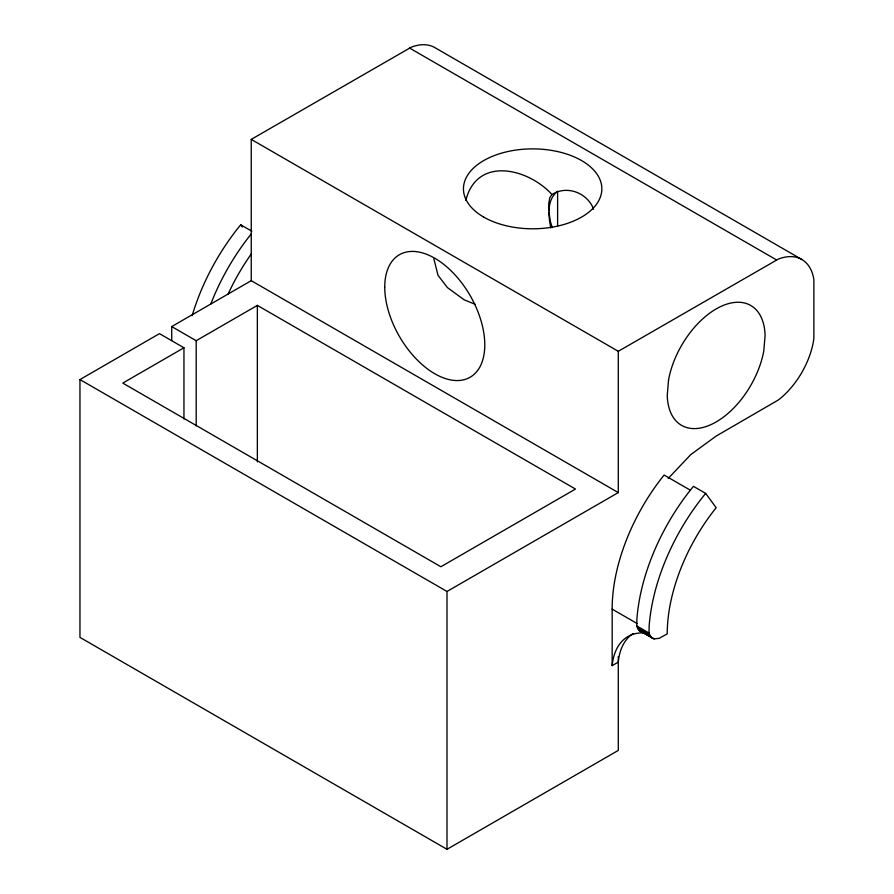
<?xml version="1.0" encoding="UTF-8"?>
<svg xmlns="http://www.w3.org/2000/svg" width="894" height="894" viewBox="0 0 894 894"><rect width="100%" height="100%" fill="white"/><g stroke="black" fill="none" stroke-linecap="round" stroke-linejoin="round"><path stroke-width="1.34" d="M636.763 625.945L636.886 619.441A155.712 89.903 -60 0 1 693.453 486.336L705.679 493.399L716.172 507.725A138.425 79.924 -60 0 0 667.226 633.857L659.236 638.305L654.062 638.908L639.109 630.449L636.763 625.945L648.999 633.019L650.307 636.304L652.598 638.383M648.999 633.019L649.122 626.504A155.712 89.903 -60 0 1 705.679 493.399M550.816 227.847C548.391 216.225 546.703 200.759 556.66 192.076M465.796 200.412C477.072 155.556 528.41 168.508 551.967 194.512C566.159 185.438 585.257 191.987 592.577 206.726L593.527 209.341M668.176 478.469L690.839 454.543L716.172 436.071L778.417 399.931A61.172 35.324 -60 0 0 813.875 338.524L813.875 279.509A61.172 35.324 -60 0 0 778.417 259.048L618.29 351.297L251.248 139.386L251.248 280.671L618.29 492.583L618.29 351.297M251.248 139.386L411.374 47.136A61.172 35.324 -60 0 1 434.763 47.561L801.806 259.472M618.29 656.598L618.29 750.412L447 849.3L79.957 637.388L79.957 379.559L159.478 333.641L183.952 347.777L183.952 419.007M171.715 340.513L171.715 326.578L251.248 280.671M183.952 347.777L122.78 383.09L440.887 566.751L575.468 489.052L257.36 305.39L196.188 340.703L171.715 326.578M79.957 379.559L447 591.47L618.29 492.583M690.157 490.08L664.108 475.049A146.638 84.662 -60 0 0 612.166 609.127L612.166 665.639L618.29 662.108A77.867 44.957 60 0 1 633.019 633.656M551.967 194.512L549.821 197.596L548.737 203.441L549.128 210.727M643.434 632.013L640.372 631.32M475.485 304.452L464.187 299.825L447.38 287.555L437.982 275.251L433.869 258.746M409.508 48.019L776.551 259.93M192.143 315.705A156.081 90.115 -60 0 1 240.721 224.785L251.84 231.2M612.166 609.127L637.031 623.487M637.288 627.733L649.525 634.796M638.07 629.242L650.307 636.304M639.109 630.449L654.062 638.908M240.721 224.785L242.341 227.02M552.28 227.635L550.279 221.198L549.039 212.638M557.61 191.148L557.61 225.936M447 591.47L447 849.3M257.36 305.39L257.36 461.829M196.188 340.703L196.188 425.913M612.166 665.639A77.867 44.957 60 0 1 643.188 632.896M210.772 304.072A156.081 90.115 -60 0 1 251.281 233.904M228.071 294.182A146.638 84.662 -60 0 1 251.37 253.84M668.522 380.039L667.248 395.45A69.207 39.962 -60 0 0 711.311 424.46A69.207 39.962 -60 0 0 763.811 350.817L765.085 335.406A69.207 39.962 -60 0 0 721.022 306.396A69.207 39.962 -60 0 0 668.522 380.039M384.744 287.108A70.738 40.845 60 0 0 459.773 380.442A70.738 40.845 60 0 0 459.773 280.403A70.738 40.845 60 0 0 384.744 287.108M483.71 217.086A69.207 39.962 0 0 0 599.494 199.183A69.207 39.962 0 0 0 514.732 150.237A69.207 39.962 0 0 0 483.71 217.086"/></g></svg>
